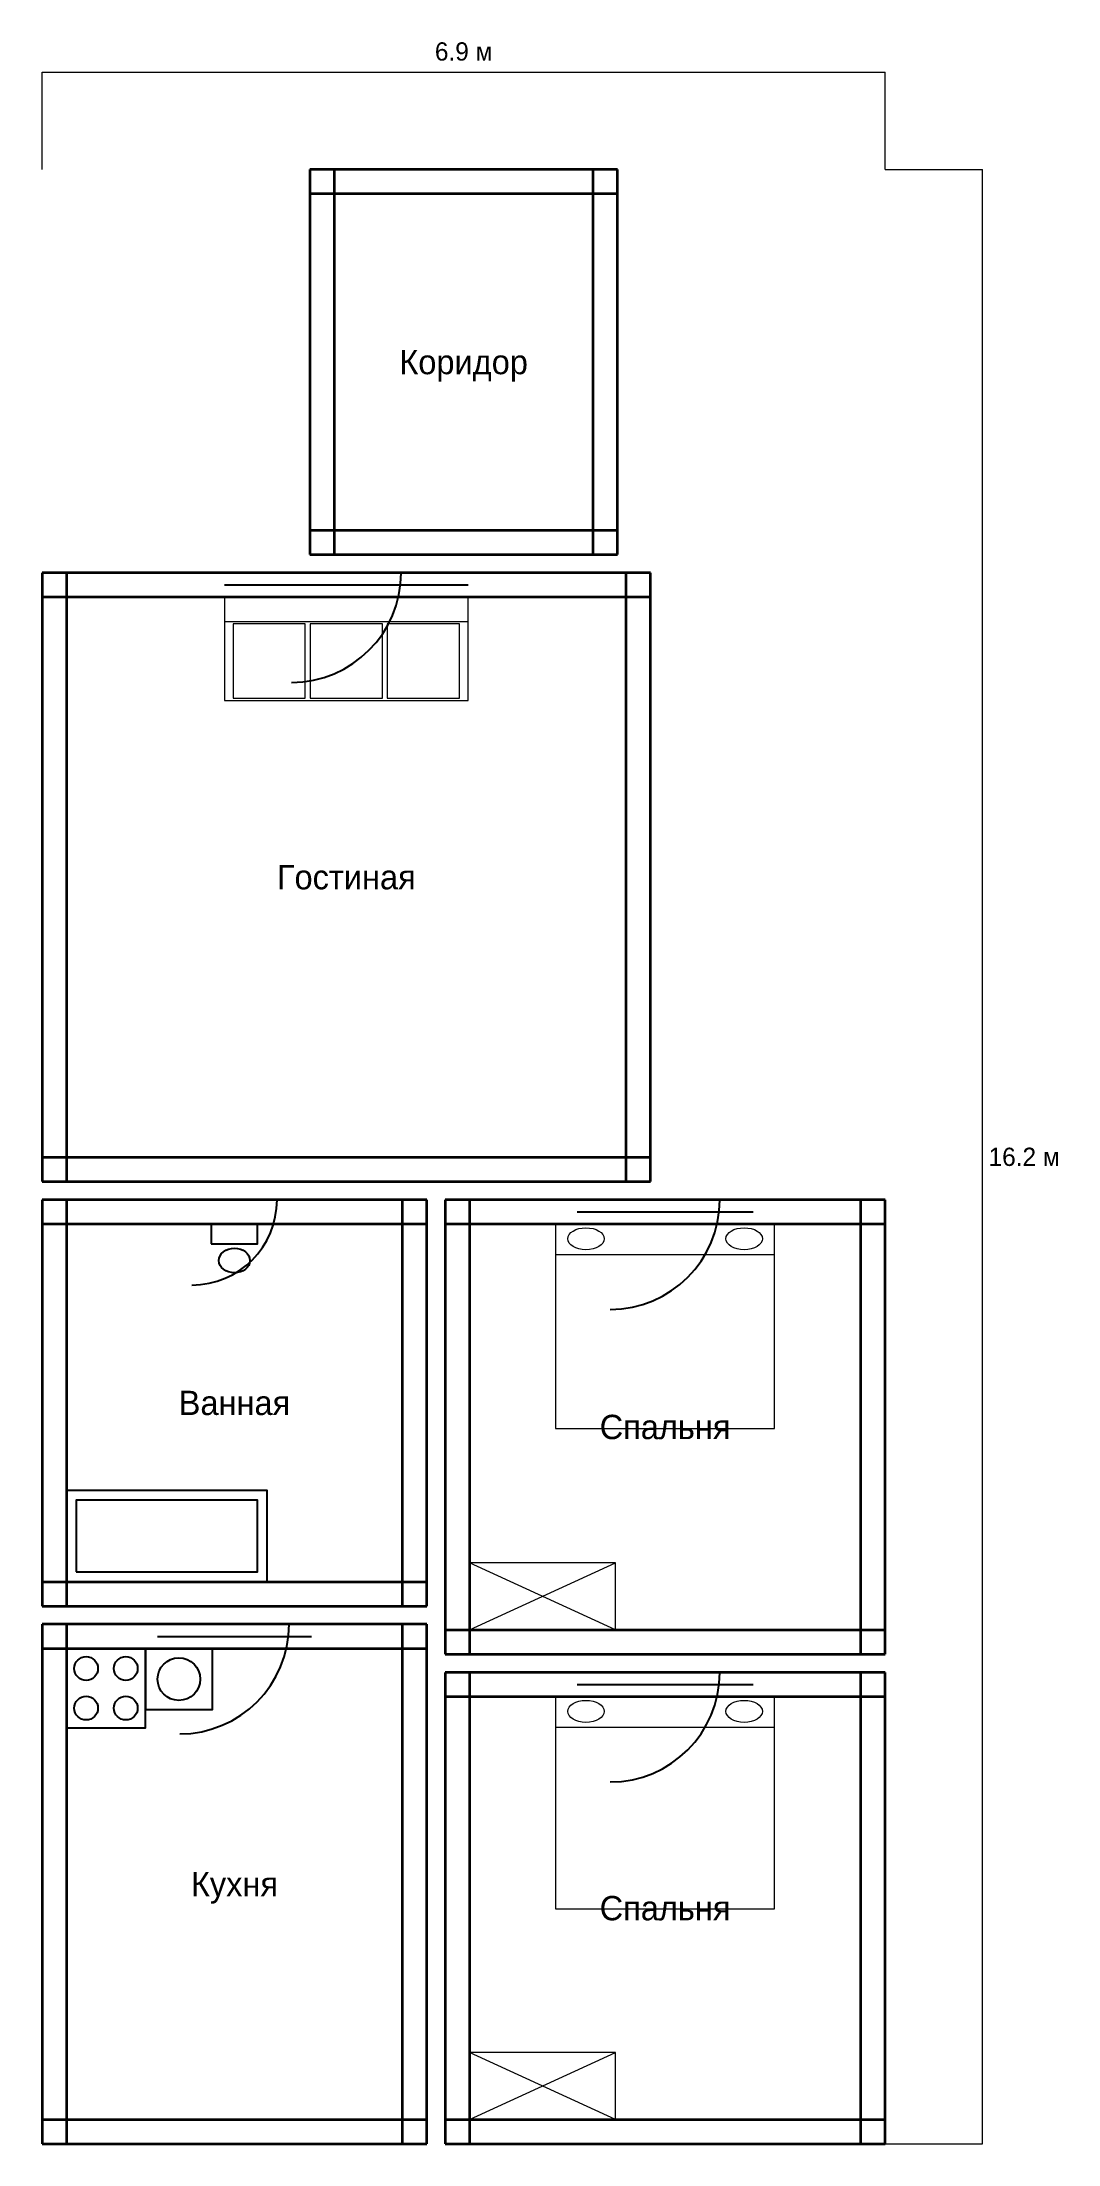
# Model space of a CAD drawing. Header units: metres. Extents: x 0 to 835, y 0 to 1726.
import ezdxf
from ezdxf.enums import TextEntityAlignment as Align

# ---------------------------------------------------------------- set-up
doc = ezdxf.new("R2010")
doc.units = ezdxf.units.M
for name, color, linetype, lineweight in [('Двери', 7, 'Continuous', 25), ('Мебель', 7, 'Continuous', 18), ('Окна', 7, 'Continuous', 25), ('Размеры', 1, 'Continuous', 13), ('Стены', 7, 'Continuous', 35), ('Текст', 7, 'Continuous', 13)]:
    doc.layers.add(name, color=color, linetype=linetype, lineweight=lineweight)

msp = doc.modelspace()

# ---------------------------------------------------------------- linework, layer by layer
at = {"layer": 'Двери'}
for p, q in [((205, 1290.5), (295, 1290.5)), ((123.1, 775.5), (193.1, 775.5)), ((466.9, 775.5), (557, 775.5)), ((113.1, 426.8), (203.1, 426.8)), ((466.9, 387.3), (557, 387.3))]:
    msp.add_line(p, q, dxfattribs=at)
for centre, radius in [((205, 1290.5), 90), ((123.1, 775.5), 70), ((466.9, 775.5), 90), ((113.1, 426.8), 90), ((466.9, 387.3), 90)]:
    msp.add_arc(centre, radius, 270, 360, dxfattribs=at)
at = {"layer": 'Мебель'}
for p, q in [((150, 1250.5), (350, 1250.5)), ((421.9, 730.5), (601.9, 730.5)), ((351.2, 422.3), (471.2, 477.3)), ((471.2, 422.3), (351.2, 477.3)), ((421.9, 342.3), (601.9, 342.3)), ((351.2, 20), (471.2, 75)), ((471.2, 20), (351.2, 75))]:
    msp.add_line(p, q, dxfattribs=at)
for points in [[(150, 1185.5), (350, 1185.5), (350, 1270.5), (150, 1270.5), (150, 1185.5)], [(157, 1187.5), (216.3, 1187.5), (216.3, 1248.5), (157, 1248.5), (157, 1187.5)], [(220.3, 1187.5), (279.7, 1187.5), (279.7, 1248.5), (220.3, 1248.5), (220.3, 1187.5)], [(283.7, 1187.5), (343, 1187.5), (343, 1248.5), (283.7, 1248.5), (283.7, 1187.5)], [(421.9, 587.6), (601.9, 587.6), (601.9, 755.5), (421.9, 755.5), (421.9, 587.6)], [(351.2, 422.3), (471.2, 422.3), (471.2, 477.3), (351.2, 477.3), (351.2, 422.3)], [(421.9, 193), (601.9, 193), (601.9, 367.3), (421.9, 367.3), (421.9, 193)], [(351.2, 20), (471.2, 20), (471.2, 75), (351.2, 75), (351.2, 20)]]:
    msp.add_lwpolyline(points, dxfattribs=at)
for centre in [(446.9, 743.5), (576.9, 743.5), (446.9, 355.3), (576.9, 355.3)]:
    msp.add_ellipse(centre, major_axis=(15, 0), ratio=0.6, dxfattribs=at)
at = {"layer": 'Окна'}
for p, q in [((150, 1290.5), (350, 1290.5)), ((150, 1280.5), (350, 1280.5)), ((150, 1270.5), (350, 1270.5)), ((439.6, 775.5), (584.2, 775.5)), ((439.6, 765.5), (584.2, 765.5)), ((439.6, 755.5), (584.2, 755.5)), ((94.9, 426.8), (221.3, 426.8)), ((94.9, 416.8), (221.3, 416.8)), ((94.9, 406.8), (221.3, 406.8)), ((439.6, 387.3), (584.2, 387.3)), ((439.6, 377.3), (584.2, 377.3)), ((439.6, 367.3), (584.2, 367.3))]:
    msp.add_line(p, q, dxfattribs=at)
at = {"layer": 'Размеры', "color": 1}
for p, q in [((0, 1701.7), (692.7, 1701.7)), ((0, 1621.7), (0, 1701.7)), ((692.7, 1621.7), (692.7, 1701.7)), ((692.7, 1621.7), (772.7, 1621.7)), ((772.7, 0), (772.7, 1621.7)), ((692.7, 0), (772.7, 0))]:
    msp.add_line(p, q, dxfattribs=at)
at = {"layer": 'Сантехника'}
for points in [[(139.1, 739.4), (177.1, 739.4), (177.1, 755.5), (139.1, 755.5), (139.1, 739.4)], [(20, 461.8), (185, 461.8), (185, 536.8), (20, 536.8), (20, 461.8)], [(28, 469.8), (177, 469.8), (177, 528.8), (28, 528.8), (28, 469.8)], [(20, 341.8), (85, 341.8), (85, 406.8), (20, 406.8), (20, 341.8)], [(85, 356.8), (140, 356.8), (140, 406.8), (85, 406.8), (85, 356.8)]]:
    msp.add_lwpolyline(points, dxfattribs=at)
for centre, radius in [((36.2, 390.5), 9.75), ((68.8, 390.5), 9.75), ((112.5, 381.8), 17.5), ((36.2, 358), 9.75), ((68.8, 358), 9.75)]:
    msp.add_circle(centre, radius, dxfattribs=at)
msp.add_ellipse((158.1, 725.6), major_axis=(12.7, 0), ratio=0.8, dxfattribs=at)
at = {"layer": 'Стены'}
for p, q in [((472.9, 1621.7), (219.9, 1621.7)), ((219.9, 1621.7), (219.9, 1305.5)), ((239.9, 1621.7), (239.9, 1305.5)), ((452.9, 1305.5), (452.9, 1621.7)), ((472.9, 1305.5), (472.9, 1621.7)), ((472.9, 1601.7), (219.9, 1601.7)), ((219.9, 1325.5), (472.9, 1325.5)), ((219.9, 1305.5), (472.9, 1305.5)), ((500, 1290.5), (0, 1290.5)), ((0, 1290.5), (0, 790.5)), ((20, 1290.5), (20, 790.5)), ((480, 790.5), (480, 1290.5)), ((500, 790.5), (500, 1290.5)), ((500, 1270.5), (0, 1270.5)), ((0, 810.5), (500, 810.5)), ((0, 790.5), (500, 790.5)), ((316.2, 775.5), (0, 775.5)), ((0, 775.5), (0, 441.8)), ((20, 775.5), (20, 441.8)), ((296.2, 441.8), (296.2, 775.5)), ((316.2, 441.8), (316.2, 775.5)), ((692.7, 775.5), (331.2, 775.5)), ((331.2, 775.5), (331.2, 402.3)), ((351.2, 775.5), (351.2, 402.3)), ((672.7, 402.3), (672.7, 775.5)), ((692.7, 402.3), (692.7, 775.5)), ((316.2, 755.5), (0, 755.5)), ((692.7, 755.5), (331.2, 755.5)), ((0, 461.8), (316.2, 461.8)), ((0, 441.8), (316.2, 441.8)), ((316.2, 426.8), (0, 426.8)), ((0, 426.8), (0, 0)), ((20, 426.8), (20, 0)), ((296.2, 0), (296.2, 426.8)), ((316.2, 0), (316.2, 426.8)), ((331.2, 422.3), (692.7, 422.3)), ((316.2, 406.8), (0, 406.8)), ((331.2, 402.3), (692.7, 402.3)), ((692.7, 387.3), (331.2, 387.3)), ((331.2, 387.3), (331.2, 0)), ((351.2, 387.3), (351.2, 0)), ((672.7, 0), (672.7, 387.3)), ((692.7, 0), (692.7, 387.3)), ((692.7, 367.3), (331.2, 367.3)), ((0, 20), (316.2, 20)), ((331.2, 20), (692.7, 20)), ((0, 0), (316.2, 0)), ((331.2, 0), (692.7, 0))]:
    msp.add_line(p, q, dxfattribs=at)

# ---------------------------------------------------------------- texts
at = {"layer": 'Размеры', "color": 1}
msp.add_text('6.9 м', height=15, dxfattribs=at).set_placement((346.4, 1706.7), align=Align.BOTTOM_CENTER)
msp.add_text('16.2 м', height=15, dxfattribs=at).set_placement((777.7, 810.8), align=Align.MIDDLE_LEFT)
at = {"layer": 'Текст'}
for s, p in [('Коридор', (346.4, 1463.6)), ('Гостиная', (250, 1040.5)), ('Ванная', (158.1, 608.7)), ('Спальня', (511.9, 588.9)), ('Кухня', (158.1, 213.4)), ('Спальня', (511.9, 193.7))]:
    msp.add_text(s, height=20, dxfattribs=at).set_placement(p, align=Align.MIDDLE_CENTER)

doc.saveas('drawing.dxf')
